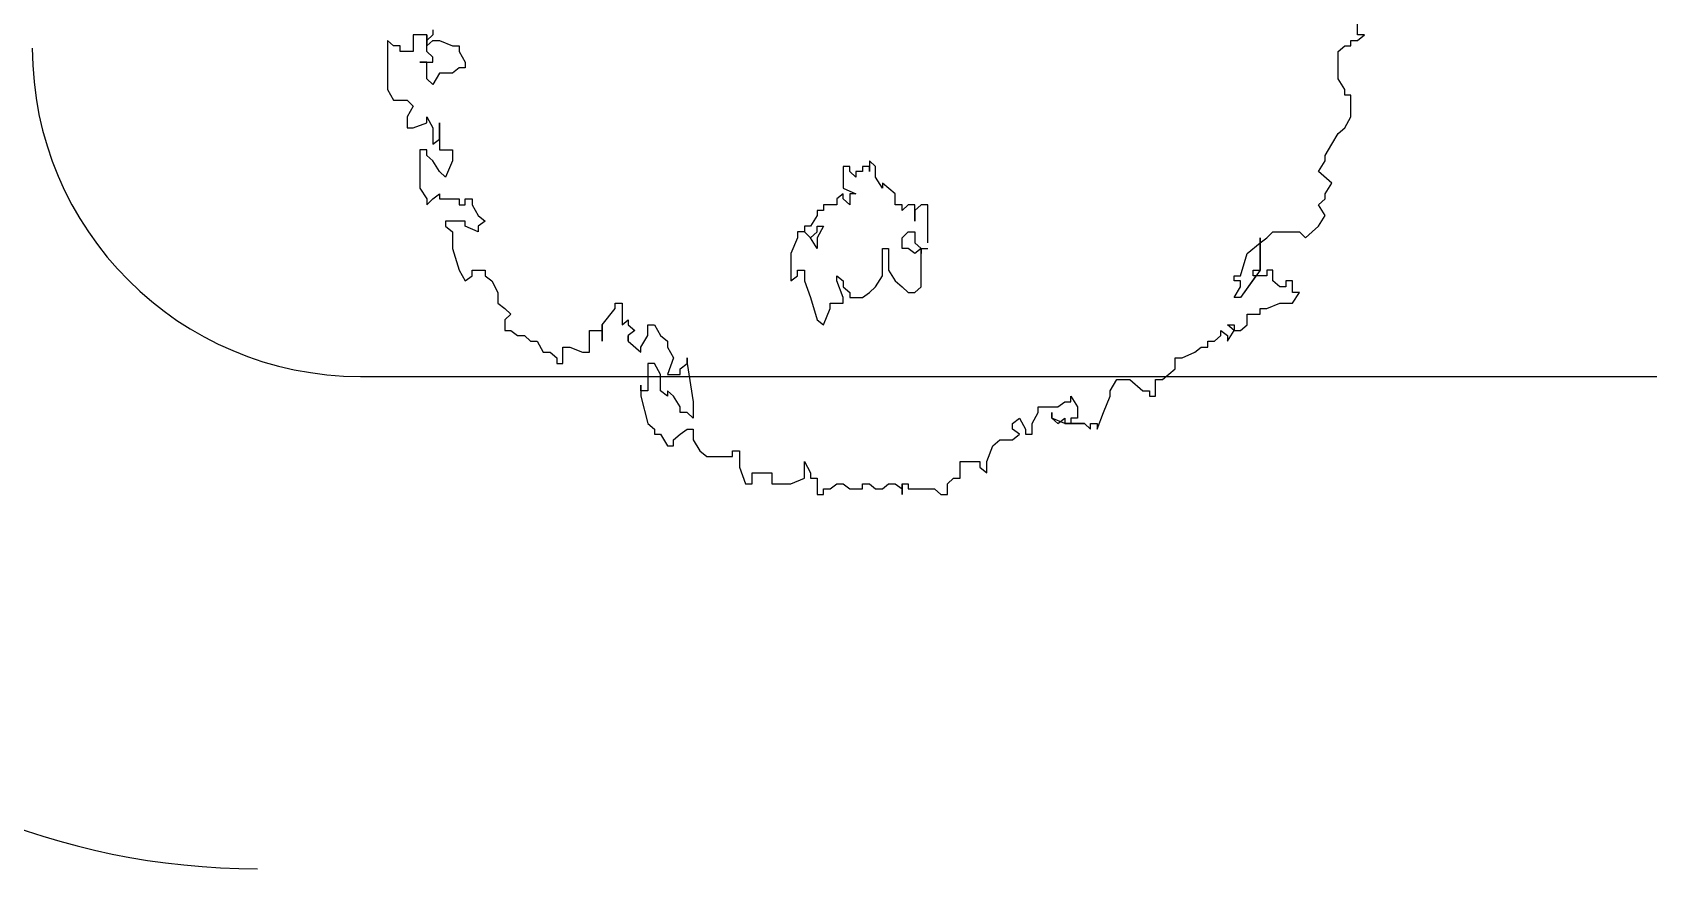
# Model space of a CAD drawing. Extents: x -30 to 1202, y 231 to 898.
# Drawn here: x 44.423 to 49.35, y 383.532 to 386.081 of the extents above; entities that cross this region are included whole.
import ezdxf

# ---------------------------------------------------------------- set-up
doc = ezdxf.new("R2010")
doc.units = 0
doc.header["$LTSCALE"] = 0.04
doc.layers.get('0').update_dxf_attribs({"linetype": 'CONTINUOUS'})
doc.layers.add('CONTORXXNP----00', color=255, linetype='CONTINUOUS')
doc.layers.add('PISO', color=1, linetype='CONTINUOUS')
doc.styles.get("Standard").update_dxf_attribs({"font": 'romans.shx'})

# ---------------------------------------------------------------- blocks, each defined once
blk = doc.blocks.new('ARB3')
at = {"color": 0}
for p, q in [((0.0523, 0.4782), (0.0355, 0.4782)), ((0.0581, 0.4782), (0.0523, 0.4852)), ((0.0523, 0.4852), (0.0523, 0.4782)), ((0.0581, 0.4713), (0.0581, 0.4782)), ((0.0633, 0.4713), (0.0581, 0.4713)), ((0.0633, 0.4652), (0.0633, 0.4713)), ((0.0691, 0.4583), (0.0633, 0.4652)), ((0.1079, 0.4652), (0.0969, 0.4583)), ((0.1137, 0.4652), (0.1079, 0.4652)), ((0.1356, 0.4713), (0.1137, 0.4713)), ((0.1137, 0.4713), (0.1137, 0.4652)), ((0.1466, 0.4652), (0.1356, 0.4713)), ((0.1524, 0.4583), (0.1466, 0.4652)), ((0.0969, 0.4583), (0.0691, 0.4583)), ((0.1634, 0.4521), (0.1524, 0.4583)), ((0.175, 0.4452), (0.1634, 0.4521)), ((0.1802, 0.4452), (0.175, 0.4452)), ((0.1912, 0.4383), (0.1802, 0.4452)), ((0.2028, 0.4521), (0.1912, 0.4383)), ((0.2138, 0.4452), (0.2028, 0.4521)), ((0.219, 0.4452), (0.2138, 0.4452)), ((0.2248, 0.4383), (0.219, 0.4452)), ((0.2358, 0.4452), (0.2248, 0.4383)), ((0.2467, 0.4383), (0.2358, 0.4452)), ((0.2525, 0.4321), (0.2467, 0.4383)), ((0.2584, 0.4252), (0.2525, 0.4321)), ((0.2525, 0.419), (0.2584, 0.4252)), ((0.2525, 0.3921), (0.2525, 0.419)), ((0.3139, 0.4121), (0.3023, 0.4121)), ((0.3023, 0.4121), (0.3023, 0.4052)), ((0.3249, 0.4121), (0.3139, 0.419)), ((0.3139, 0.419), (0.3139, 0.4121)), ((0.3249, 0.399), (0.3249, 0.4121)), ((0.3023, 0.4052), (0.3081, 0.4052)), ((0.3081, 0.399), (0.3023, 0.3921)), ((0.3081, 0.4052), (0.3081, 0.399)), ((0.3301, 0.386), (0.3249, 0.399)), ((0.2584, 0.386), (0.2525, 0.3921)), ((0.2635, 0.3791), (0.2584, 0.386)), ((0.2913, 0.3791), (0.2584, 0.3791)), ((0.2584, 0.3791), (0.2913, 0.3791)), ((0.2745, 0.366), (0.2635, 0.3791)), ((0.3023, 0.3921), (0.2913, 0.3921)), ((0.2913, 0.3921), (0.2913, 0.386)), ((0.2913, 0.386), (0.2971, 0.386)), ((0.2913, 0.3721), (0.2913, 0.3791)), ((0.2913, 0.3791), (0.3191, 0.3591)), ((0.2971, 0.386), (0.2971, 0.3721)), ((0.3301, 0.3791), (0.3301, 0.386)), ((0.3359, 0.3791), (0.3301, 0.3791)), ((0.3359, 0.366), (0.3359, 0.3791)), ((0.2971, 0.3591), (0.2745, 0.366)), ((0.2971, 0.3721), (0.2913, 0.3721)), ((0.3468, 0.366), (0.3359, 0.366)), ((0.3527, 0.3591), (0.3468, 0.366)), ((0.2971, 0.3529), (0.2971, 0.3591)), ((0.3023, 0.3529), (0.2971, 0.3529)), ((0.3081, 0.3591), (0.3023, 0.3591)), ((0.3023, 0.3591), (0.3023, 0.3529)), ((0.3191, 0.3529), (0.3081, 0.3591)), ((0.3191, 0.3591), (0.3191, 0.3529)), ((0.3527, 0.3529), (0.3468, 0.346)), ((0.3468, 0.346), (0.3468, 0.3529)), ((0.3468, 0.3529), (0.3527, 0.3529)), ((0.3527, 0.3529), (0.3527, 0.3591)), ((0.3636, 0.346), (0.3527, 0.3529)), ((0.3527, 0.3391), (0.3578, 0.346)), ((0.3578, 0.346), (0.3636, 0.346)), ((0.3578, 0.3391), (0.3527, 0.3391)), ((0.3636, 0.3329), (0.3578, 0.3391)), ((0.3636, 0.326), (0.3636, 0.3329)), ((0.3695, 0.326), (0.3636, 0.326)), ((0.3695, 0.3191), (0.3695, 0.326)), ((0.3746, 0.3129), (0.3695, 0.3191)), ((0.3804, 0.2998), (0.3746, 0.3129)), ((0.3804, 0.2929), (0.3804, 0.2998)), ((0.3914, 0.2929), (0.3804, 0.2929)), ((0.4024, 0.2799), (0.3914, 0.2929)), ((0.4024, 0.2729), (0.4024, 0.2799)), ((0.4192, 0.2729), (0.4024, 0.2729)), ((0.414, 0.2599), (0.414, 0.2668)), ((0.414, 0.2668), (0.4192, 0.2668)), ((0.4192, 0.2668), (0.4192, 0.2729)), ((0.4024, 0.2468), (0.414, 0.2599)), ((0.4024, 0.2337), (0.4024, 0.2468)), ((0.414, 0.2268), (0.4024, 0.2337)), ((0.4192, 0.2268), (0.414, 0.2268)), ((0.436, 0.2199), (0.4192, 0.2268)), ((0.4528, 0.2137), (0.436, 0.2199)), ((0.447, 0.2068), (0.447, 0.2137)), ((0.447, 0.2137), (0.4528, 0.2137)), ((0.447, 0.2007), (0.4528, 0.2068)), ((0.4528, 0.2068), (0.447, 0.2068)), ((0.447, 0.1807), (0.447, 0.2007)), ((0.4192, 0.1868), (0.4302, 0.1937)), ((0.425, 0.1868), (0.4192, 0.1868)), ((0.425, 0.1807), (0.425, 0.1868)), ((0.4302, 0.1737), (0.425, 0.1807)), ((0.4302, 0.1937), (0.4418, 0.1937)), ((0.4418, 0.1937), (0.4418, 0.1868)), ((0.4418, 0.1868), (0.447, 0.1868)), ((0.447, 0.1807), (0.4418, 0.1676)), ((0.447, 0.1737), (0.4418, 0.1807)), ((0.4418, 0.1807), (0.447, 0.1807)), ((0.447, 0.1868), (0.447, 0.1807)), ((0.4302, 0.1537), (0.4302, 0.1737)), ((0.4418, 0.1676), (0.436, 0.1676)), ((0.436, 0.1676), (0.4418, 0.1676)), ((0.4418, 0.1676), (0.447, 0.1737)), ((0.436, 0.1537), (0.4302, 0.1537)), ((0.447, 0.1476), (0.436, 0.1537)), ((0.4418, 0.1345), (0.4528, 0.1407)), ((0.447, 0.1276), (0.4418, 0.1345)), ((0.4579, 0.1476), (0.447, 0.1476)), ((0.4528, 0.1407), (0.4579, 0.1407)), ((0.4579, 0.1345), (0.4528, 0.1276)), ((0.4579, 0.1407), (0.4579, 0.1476)), ((0.4638, 0.1276), (0.4579, 0.1345)), ((0.4528, 0.1276), (0.447, 0.1276)), ((0.4638, 0.1145), (0.4638, 0.1276)), ((0.4696, 0.1076), (0.4638, 0.1145)), ((0.4857, 0.1015), (0.4696, 0.1076)), ((0.4973, 0.1015), (0.4857, 0.1015)), ((0.4915, 0.0945), (0.4973, 0.1015)), ((0.4857, 0.0745), (0.4857, 0.0945)), ((0.4857, 0.0945), (0.4915, 0.0945)), ((0.5025, 0.0745), (0.4857, 0.0745)), ((0.5025, 0.0676), (0.5025, 0.0745)), ((0.5083, 0.0615), (0.5025, 0.0676)), ((0.5193, 0.0615), (0.5083, 0.0615)), ((0.5135, 0.0484), (0.5193, 0.0546)), ((0.5193, 0.0546), (0.5193, 0.0615)), ((0.2635, 0.0415), (0.2248, 0.0415)), ((0.2248, 0.0415), (0.2248, 0.0346)), ((0.2248, 0.0346), (0.2306, 0.0284)), ((0.2635, 0.0284), (0.2693, 0.0346)), ((0.2693, 0.0346), (0.2693, 0.0415)), ((0.3081, 0.0346), (0.2693, 0.0346)), ((0.2693, 0.0346), (0.2745, 0.0284)), ((0.2693, 0.0346), (0.2745, 0.0346)), ((0.2745, 0.0346), (0.2693, 0.0346)), ((0.3139, 0.0284), (0.3081, 0.0346)), ((0.5135, 0.0215), (0.5135, 0.0484)), ((0.2416, 0.0284), (0.2248, 0.0284)), ((0.2248, 0.0284), (0.2248, 0.0215)), ((0.2248, 0.0215), (0.2306, 0.0153)), ((0.2306, 0.0284), (0.2416, 0.0284)), ((0.2525, 0.0215), (0.2525, 0.0284)), ((0.2525, 0.0284), (0.2635, 0.0284)), ((0.2584, 0.0153), (0.2525, 0.0215)), ((0.2745, 0.0284), (0.2693, 0.0215)), ((0.2693, 0.0215), (0.2693, 0.0153)), ((0.3081, 0.0153), (0.3139, 0.0215)), ((0.3139, 0.0215), (0.3139, 0.0284)), ((0.5083, 0.0153), (0.5083, 0.0215)), ((0.5083, 0.0215), (0.5135, 0.0215)), ((0.2138, 0.0084), (0.2028, -0.0047)), ((0.2248, 0.0084), (0.2138, 0.0084)), ((0.2306, 0.0153), (0.2248, 0.0153)), ((0.2248, 0.0153), (0.2248, 0.0084)), ((0.2693, 0.0153), (0.2584, 0.0153)), ((0.2693, -0.0047), (0.2693, 0.0015)), ((0.2693, 0.0015), (0.2913, 0.0015)), ((0.2913, 0.0015), (0.3023, 0.0084)), ((0.3023, 0.0084), (0.3081, 0.0153)), ((0.5083, 0.0084), (0.5135, 0.0153)), ((0.5193, 0.0153), (0.5083, 0.0153)), ((0.5083, 0.0015), (0.5083, 0.0084)), ((0.5135, -0.0047), (0.5083, 0.0015)), ((0.5135, 0.0153), (0.5193, 0.0153)), ((0.186, -0.0116), (0.1802, -0.0177)), ((0.197, -0.0116), (0.186, -0.0116)), ((0.208, -0.0047), (0.197, -0.0116)), ((0.2028, -0.0047), (0.208, -0.0047)), ((0.2971, -0.0047), (0.2693, -0.0047)), ((0.3081, -0.0116), (0.2971, -0.0047)), ((0.3139, -0.0177), (0.3081, -0.0116)), ((0.5083, -0.0177), (0.5135, -0.0116)), ((0.5135, -0.0116), (0.5135, -0.0047)), ((0.1802, -0.0177), (0.1912, -0.0177)), ((0.1912, -0.0177), (0.186, -0.0177)), ((0.186, -0.0177), (0.186, -0.0247)), ((0.186, -0.0247), (0.1912, -0.0247)), ((0.1912, -0.0247), (0.1912, -0.0316)), ((0.1912, -0.0316), (0.197, -0.0316)), ((0.197, -0.0316), (0.1912, -0.0377)), ((0.208, -0.0446), (0.2138, -0.0316)), ((0.2138, -0.0316), (0.2138, -0.0377)), ((0.3191, -0.0247), (0.3139, -0.0177)), ((0.3191, -0.0377), (0.3191, -0.0247)), ((0.5083, -0.0247), (0.5083, -0.0177)), ((0.5135, -0.0247), (0.5083, -0.0247)), ((0.5135, -0.0377), (0.5135, -0.0247)), ((0.1912, -0.0377), (0.186, -0.0377)), ((0.186, -0.0377), (0.186, -0.0446)), ((0.186, -0.0446), (0.208, -0.0446)), ((0.2138, -0.0377), (0.2248, -0.0377)), ((0.219, -0.0446), (0.2138, -0.0446)), ((0.2138, -0.0446), (0.219, -0.0508)), ((0.2248, -0.0377), (0.219, -0.0446)), ((0.2971, -0.0508), (0.3023, -0.0446)), ((0.3191, -0.0446), (0.3023, -0.0508)), ((0.3023, -0.0446), (0.3081, -0.0446)), ((0.3081, -0.0446), (0.3139, -0.0377)), ((0.3139, -0.0377), (0.3191, -0.0377)), ((0.3249, -0.0446), (0.3191, -0.0446)), ((0.3249, -0.0577), (0.3249, -0.0446)), ((0.5083, -0.0446), (0.5135, -0.0377)), ((0.5083, -0.0508), (0.5083, -0.0446)), ((0.219, -0.0508), (0.2248, -0.0508)), ((0.2248, -0.0508), (0.2248, -0.0646)), ((0.2248, -0.0646), (0.2306, -0.0646)), ((0.2306, -0.0646), (0.2306, -0.0708)), ((0.2467, -0.0708), (0.2467, -0.0646)), ((0.2467, -0.0646), (0.2584, -0.0708)), ((0.3023, -0.0508), (0.2971, -0.0508)), ((0.3301, -0.0577), (0.3249, -0.0577)), ((0.3468, -0.0646), (0.3301, -0.0577)), ((0.3417, -0.0708), (0.3468, -0.0646)), ((0.5135, -0.0577), (0.5083, -0.0508)), ((0.5135, -0.0646), (0.5135, -0.0577)), ((0.5193, -0.0646), (0.5135, -0.0646)), ((0.5193, -0.0708), (0.5193, -0.0646)), ((0.2306, -0.0708), (0.2358, -0.0708)), ((0.2358, -0.0708), (0.2467, -0.0777)), ((0.2525, -0.0708), (0.2467, -0.0708)), ((0.2467, -0.0777), (0.2467, -0.0839)), ((0.2584, -0.0777), (0.2525, -0.0708)), ((0.2525, -0.0839), (0.2584, -0.0777)), ((0.2584, -0.0777), (0.2525, -0.0839)), ((0.2584, -0.0708), (0.2693, -0.0708)), ((0.2693, -0.0708), (0.2584, -0.0777)), ((0.3023, -0.0839), (0.3191, -0.0777)), ((0.3191, -0.0777), (0.3417, -0.0708)), ((0.4857, -0.0839), (0.4973, -0.0777)), ((0.4973, -0.0777), (0.5025, -0.0777)), ((0.5025, -0.0777), (0.5025, -0.0708)), ((0.5025, -0.0708), (0.5193, -0.0708)), ((0.2467, -0.0839), (0.2525, -0.0839)), ((0.2525, -0.0839), (0.2525, -0.0908)), ((0.2525, -0.0908), (0.2584, -0.0908)), ((0.2584, -0.0908), (0.2745, -0.0977)), ((0.2745, -0.0977), (0.3023, -0.0977)), ((0.2913, -0.0908), (0.2913, -0.0839)), ((0.2913, -0.0839), (0.3023, -0.0839)), ((0.2971, -0.0908), (0.2913, -0.0908)), ((0.3023, -0.0977), (0.2971, -0.0908)), ((0.5025, -0.0839), (0.4857, -0.0839)), ((0.5083, -0.0977), (0.5025, -0.0839)), ((0.5083, -0.1169), (0.5083, -0.0977)), ((0.4973, -0.1369), (0.4973, -0.1169)), ((0.4973, -0.1169), (0.5083, -0.1169)), ((0.4915, -0.15), (0.5083, -0.1438)), ((0.5083, -0.1369), (0.4973, -0.1369)), ((0.5083, -0.1438), (0.5083, -0.1369)), ((0.4747, -0.1569), (0.4747, -0.15)), ((0.4747, -0.15), (0.4915, -0.15)), ((0.4805, -0.1569), (0.4747, -0.1569)), ((0.4805, -0.1831), (0.4805, -0.1569)), ((0.3862, -0.2031), (0.425, -0.1969)), ((0.425, -0.1969), (0.4418, -0.1969)), ((0.4418, -0.1969), (0.436, -0.2031)), ((0.4528, -0.2031), (0.4528, -0.1969)), ((0.4528, -0.1969), (0.4638, -0.1969)), ((0.4638, -0.1969), (0.4747, -0.19)), ((0.4747, -0.19), (0.4805, -0.1831)), ((0.3862, -0.2031), (0.3804, -0.2031)), ((0.3804, -0.2031), (0.3862, -0.2031)), ((0.3914, -0.21), (0.3862, -0.2031)), ((0.3972, -0.21), (0.3914, -0.21)), ((0.3972, -0.223), (0.3972, -0.21)), ((0.4302, -0.21), (0.4192, -0.2169)), ((0.436, -0.21), (0.4302, -0.21)), ((0.436, -0.2031), (0.436, -0.21)), ((0.4579, -0.21), (0.4528, -0.2031)), ((0.4638, -0.2169), (0.4579, -0.21)), ((0.3578, -0.23), (0.3636, -0.223)), ((0.3636, -0.223), (0.3695, -0.223)), ((0.3695, -0.223), (0.3804, -0.2169)), ((0.3804, -0.2169), (0.3972, -0.223)), ((0.4192, -0.2169), (0.414, -0.223)), ((0.414, -0.223), (0.4192, -0.223)), ((0.4192, -0.223), (0.414, -0.23)), ((0.4579, -0.23), (0.4696, -0.223)), ((0.4696, -0.2169), (0.4638, -0.2169)), ((0.4696, -0.223), (0.4696, -0.2169)), ((0.3468, -0.2361), (0.3578, -0.23)), ((0.3468, -0.243), (0.3468, -0.2361)), ((0.3578, -0.243), (0.3468, -0.243)), ((0.3695, -0.25), (0.3578, -0.243)), ((0.3972, -0.23), (0.3862, -0.2361)), ((0.3862, -0.2361), (0.3862, -0.243)), ((0.3862, -0.243), (0.414, -0.243)), ((0.414, -0.23), (0.3972, -0.23)), ((0.414, -0.243), (0.414, -0.25)), ((0.4192, -0.25), (0.447, -0.243)), ((0.447, -0.243), (0.4528, -0.2361)), ((0.4528, -0.2361), (0.4579, -0.2361)), ((0.4579, -0.2361), (0.4579, -0.23)), ((0.3468, -0.263), (0.3527, -0.2561)), ((0.3527, -0.2561), (0.3578, -0.263)), ((0.3636, -0.263), (0.3746, -0.25)), ((0.3746, -0.25), (0.3695, -0.25)), ((0.414, -0.25), (0.4082, -0.25)), ((0.4082, -0.25), (0.4192, -0.25)), ((0.3249, -0.2761), (0.3249, -0.2692)), ((0.3249, -0.2692), (0.3468, -0.2692)), ((0.3301, -0.2761), (0.3249, -0.2761)), ((0.3468, -0.2892), (0.3301, -0.2761)), ((0.3468, -0.2692), (0.3417, -0.263)), ((0.3417, -0.263), (0.3468, -0.263)), ((0.3578, -0.263), (0.3636, -0.263)), ((0.3636, -0.263), (0.3578, -0.263)), ((0.3578, -0.263), (0.3636, -0.263)), ((0.3636, -0.2892), (0.3468, -0.2892)), ((0.3527, -0.3022), (0.3527, -0.2892)), ((0.3527, -0.2892), (0.3636, -0.2892)), ((0.3746, -0.3022), (0.3527, -0.3022)), ((0.3695, -0.3222), (0.3746, -0.3092)), ((0.3746, -0.3092), (0.3746, -0.3022)), ((0.3695, -0.3292), (0.3695, -0.3222)), ((0.3862, -0.3292), (0.3695, -0.3292)), ((0.3746, -0.3422), (0.3804, -0.3353)), ((0.3746, -0.3492), (0.3746, -0.3422)), ((0.3804, -0.3353), (0.3862, -0.3353)), ((0.3862, -0.3353), (0.3862, -0.3292)), ((0.3636, -0.3553), (0.3746, -0.3492)), ((0.3636, -0.3622), (0.3636, -0.3553)), ((0.3527, -0.3822), (0.3578, -0.3753)), ((0.3578, -0.3684), (0.3636, -0.3622)), ((0.3578, -0.3753), (0.3578, -0.3684)), ((0.3249, -0.3953), (0.3301, -0.3884)), ((0.3301, -0.3884), (0.3359, -0.3822)), ((0.3359, -0.3822), (0.3417, -0.3884)), ((0.3417, -0.3884), (0.3527, -0.3884)), ((0.3527, -0.3884), (0.3527, -0.3822)), ((0.2358, -0.4153), (0.2416, -0.4084)), ((0.2416, -0.4084), (0.2467, -0.4153)), ((0.2913, -0.4214), (0.2913, -0.4084)), ((0.2913, -0.4084), (0.2971, -0.4084)), ((0.2971, -0.4084), (0.3023, -0.4014)), ((0.3023, -0.4014), (0.3139, -0.3953)), ((0.3139, -0.3953), (0.3249, -0.3953)), ((0.219, -0.4284), (0.219, -0.4214)), ((0.219, -0.4214), (0.2248, -0.4214)), ((0.2248, -0.4214), (0.2358, -0.4153)), ((0.2467, -0.4153), (0.2525, -0.4153)), ((0.2525, -0.4153), (0.2467, -0.4284)), ((0.2971, -0.4214), (0.2913, -0.4214)), ((0.3023, -0.4284), (0.2971, -0.4214)), ((0.0581, -0.4545), (0.0633, -0.4414)), ((0.0633, -0.4414), (0.0633, -0.4345)), ((0.0633, -0.4345), (0.0691, -0.4345)), ((0.0691, -0.4345), (0.0801, -0.4284)), ((0.0801, -0.4284), (0.0859, -0.4284)), ((0.0859, -0.4284), (0.0859, -0.4345)), ((0.0859, -0.4345), (0.0911, -0.4414)), ((0.0911, -0.4414), (0.0911, -0.4545)), ((0.1692, -0.4545), (0.1692, -0.4414)), ((0.1692, -0.4414), (0.1802, -0.4414)), ((0.1802, -0.4414), (0.197, -0.4484)), ((0.2248, -0.4284), (0.219, -0.4284)), ((0.219, -0.4545), (0.219, -0.4345)), ((0.219, -0.4345), (0.2248, -0.4345)), ((0.2248, -0.4345), (0.2248, -0.4284)), ((0.2467, -0.4284), (0.2416, -0.4284)), ((0.2416, -0.4284), (0.2416, -0.4484)), ((0.2467, -0.4484), (0.2525, -0.4414)), ((0.2525, -0.4414), (0.2693, -0.4414)), ((0.2693, -0.4414), (0.2913, -0.4345)), ((0.2913, -0.4345), (0.3023, -0.4284)), ((0.0581, -0.4614), (0.0581, -0.4545)), ((0.0911, -0.4545), (0.1027, -0.4614)), ((0.1582, -0.4545), (0.1415, -0.4545)), ((0.1415, -0.4545), (0.1692, -0.4545)), ((0.1634, -0.4614), (0.1582, -0.4545)), ((0.1912, -0.4545), (0.1802, -0.4614)), ((0.197, -0.4484), (0.1912, -0.4545)), ((0.219, -0.4614), (0.2138, -0.4545)), ((0.2138, -0.4545), (0.219, -0.4545)), ((0.2416, -0.4484), (0.2467, -0.4484)), ((0.0472, -0.4614), (0.0523, -0.4614)), ((0.0523, -0.4614), (0.0581, -0.4676)), ((0.0691, -0.4676), (0.0523, -0.4676)), ((0.0523, -0.4676), (0.0523, -0.4814)), ((0.0633, -0.4676), (0.0581, -0.4614)), ((0.0581, -0.4676), (0.0633, -0.4676)), ((0.0749, -0.4614), (0.0691, -0.4676)), ((0.0801, -0.4614), (0.0749, -0.4614)), ((0.0801, -0.4745), (0.0801, -0.4614)), ((0.0969, -0.4676), (0.0801, -0.4676)), ((0.0801, -0.4676), (0.0801, -0.4745)), ((0.1027, -0.4614), (0.0969, -0.4676)), ((0.1356, -0.4676), (0.1466, -0.4614)), ((0.1415, -0.4676), (0.1356, -0.4676)), ((0.1466, -0.4814), (0.1415, -0.4676)), ((0.1466, -0.4614), (0.1634, -0.4614)), ((0.175, -0.4676), (0.1692, -0.4676)), ((0.1692, -0.4676), (0.1692, -0.4745)), ((0.1692, -0.4745), (0.208, -0.4745)), ((0.1802, -0.4614), (0.175, -0.4676)), ((0.208, -0.4745), (0.219, -0.4676)), ((0.2248, -0.4676), (0.219, -0.4614)), ((0.219, -0.4676), (0.2248, -0.4676)), ((0.0523, -0.4814), (0.0691, -0.4814)), ((0.0691, -0.4814), (0.0691, -0.4945)), ((0.1188, -0.4876), (0.1247, -0.4814)), ((0.1188, -0.5014), (0.1188, -0.4876)), ((0.1247, -0.4814), (0.1356, -0.4876)), ((0.1356, -0.4876), (0.1466, -0.4876)), ((0.1466, -0.4876), (0.1466, -0.4814)), ((0.0633, -0.5014), (0.0581, -0.5076)), ((0.0581, -0.5076), (0.1079, -0.5076)), ((0.0691, -0.4945), (0.0633, -0.4945)), ((0.0633, -0.4945), (0.0633, -0.5014)), ((0.1079, -0.5076), (0.1188, -0.5014))]:
    blk.add_line(p, q, dxfattribs=at)
at = {"layer": 'CONTORXXNP----00'}
for p, q in [((0.0523, 0.4782), (0.0355, 0.4782)), ((0.0523, 0.4852), (0.0523, 0.4782)), ((0.0581, 0.4782), (0.0523, 0.4852)), ((0.0581, 0.4713), (0.0581, 0.4782)), ((0.0633, 0.4713), (0.0581, 0.4713)), ((0.0633, 0.4652), (0.0633, 0.4713)), ((0.0691, 0.4583), (0.0633, 0.4652)), ((0.1079, 0.4652), (0.0969, 0.4583)), ((0.1137, 0.4652), (0.1079, 0.4652)), ((0.1137, 0.4713), (0.1137, 0.4652)), ((0.1356, 0.4713), (0.1137, 0.4713)), ((0.1466, 0.4652), (0.1356, 0.4713)), ((0.1524, 0.4583), (0.1466, 0.4652)), ((0.0969, 0.4583), (0.0691, 0.4583)), ((0.1634, 0.4521), (0.1524, 0.4583)), ((0.175, 0.4452), (0.1634, 0.4521)), ((0.1802, 0.4452), (0.175, 0.4452)), ((0.1912, 0.4383), (0.1802, 0.4452)), ((0.2028, 0.4521), (0.1912, 0.4383)), ((0.2138, 0.4452), (0.2028, 0.4521)), ((0.219, 0.4452), (0.2138, 0.4452)), ((0.2248, 0.4383), (0.219, 0.4452)), ((0.2358, 0.4452), (0.2248, 0.4383)), ((0.2467, 0.4383), (0.2358, 0.4452)), ((0.2525, 0.4321), (0.2467, 0.4383)), ((0.2584, 0.4252), (0.2525, 0.4321)), ((0.2525, 0.419), (0.2584, 0.4252)), ((0.2525, 0.3921), (0.2525, 0.419)), ((0.3023, 0.4121), (0.3023, 0.4052)), ((0.3139, 0.4121), (0.3023, 0.4121)), ((0.3139, 0.419), (0.3139, 0.4121)), ((0.3249, 0.4121), (0.3139, 0.419)), ((0.3249, 0.399), (0.3249, 0.4121)), ((0.3023, 0.4052), (0.3081, 0.4052)), ((0.3081, 0.399), (0.3023, 0.3921)), ((0.3081, 0.4052), (0.3081, 0.399)), ((0.3301, 0.386), (0.3249, 0.399)), ((0.2584, 0.386), (0.2525, 0.3921)), ((0.2635, 0.3791), (0.2584, 0.386)), ((0.2745, 0.366), (0.2635, 0.3791)), ((0.2913, 0.3921), (0.2913, 0.386)), ((0.3023, 0.3921), (0.2913, 0.3921)), ((0.2913, 0.386), (0.2971, 0.386)), ((0.2971, 0.386), (0.2971, 0.3749)), ((0.3301, 0.3791), (0.3301, 0.386)), ((0.3359, 0.3791), (0.3301, 0.3791)), ((0.3359, 0.366), (0.3359, 0.3791)), ((0.2971, 0.3591), (0.2745, 0.366)), ((0.2971, 0.3749), (0.3191, 0.3591)), ((0.3468, 0.366), (0.3359, 0.366)), ((0.3527, 0.3591), (0.3468, 0.366)), ((0.2971, 0.3529), (0.2971, 0.3591)), ((0.3023, 0.3529), (0.2971, 0.3529)), ((0.3023, 0.3591), (0.3023, 0.3529)), ((0.3081, 0.3591), (0.3023, 0.3591)), ((0.3191, 0.3529), (0.3081, 0.3591)), ((0.3191, 0.3591), (0.3191, 0.3529)), ((0.3527, 0.3529), (0.3527, 0.3591)), ((0.3636, 0.346), (0.3527, 0.3529)), ((0.3527, 0.3391), (0.3578, 0.346)), ((0.3578, 0.346), (0.3636, 0.346)), ((0.3578, 0.3391), (0.3527, 0.3391)), ((0.3636, 0.3329), (0.3578, 0.3391)), ((0.3636, 0.326), (0.3636, 0.3329)), ((0.3695, 0.326), (0.3636, 0.326)), ((0.3695, 0.3191), (0.3695, 0.326)), ((0.3746, 0.3129), (0.3695, 0.3191)), ((0.3804, 0.2998), (0.3746, 0.3129)), ((0.3804, 0.2929), (0.3804, 0.2998)), ((0.3914, 0.2929), (0.3804, 0.2929)), ((0.4024, 0.2799), (0.3914, 0.2929)), ((0.4024, 0.2729), (0.4024, 0.2799)), ((0.4192, 0.2729), (0.4024, 0.2729)), ((0.414, 0.2668), (0.4192, 0.2668)), ((0.414, 0.2599), (0.414, 0.2668)), ((0.4192, 0.2668), (0.4192, 0.2729)), ((0.4024, 0.2468), (0.414, 0.2599)), ((0.4024, 0.2337), (0.4024, 0.2468)), ((0.414, 0.2268), (0.4024, 0.2337)), ((0.4192, 0.2268), (0.414, 0.2268)), ((0.436, 0.2199), (0.4192, 0.2268)), ((0.4528, 0.2137), (0.436, 0.2199)), ((0.447, 0.2137), (0.4528, 0.2137)), ((0.447, 0.2068), (0.447, 0.2137)), ((0.4528, 0.2068), (0.447, 0.2068)), ((0.447, 0.2007), (0.4528, 0.2068)), ((0.447, 0.2007), (0.447, 0.1868)), ((0.4192, 0.1868), (0.4302, 0.1937)), ((0.425, 0.1868), (0.4192, 0.1868)), ((0.425, 0.1807), (0.425, 0.1868)), ((0.4302, 0.1737), (0.425, 0.1807)), ((0.4302, 0.1937), (0.4418, 0.1937)), ((0.4418, 0.1937), (0.4418, 0.1868)), ((0.4418, 0.1868), (0.447, 0.1868)), ((0.4302, 0.1537), (0.4302, 0.1737)), ((0.436, 0.1537), (0.4302, 0.1537)), ((0.447, 0.1476), (0.436, 0.1537)), ((0.4418, 0.1345), (0.4528, 0.1407)), ((0.447, 0.1276), (0.4418, 0.1345)), ((0.4579, 0.1476), (0.447, 0.1476)), ((0.4528, 0.1407), (0.4579, 0.1407)), ((0.4579, 0.1345), (0.4528, 0.1276)), ((0.4579, 0.1407), (0.4579, 0.1476)), ((0.4638, 0.1276), (0.4579, 0.1345)), ((0.4528, 0.1276), (0.447, 0.1276)), ((0.4638, 0.1145), (0.4638, 0.1276)), ((0.4696, 0.1076), (0.4638, 0.1145)), ((0.4857, 0.1015), (0.4696, 0.1076)), ((0.4973, 0.1015), (0.4857, 0.1015)), ((0.4915, 0.0945), (0.4973, 0.1015)), ((0.4857, 0.0945), (0.4915, 0.0945)), ((0.4857, 0.0745), (0.4857, 0.0945)), ((0.5025, 0.0745), (0.4857, 0.0745)), ((0.5025, 0.0676), (0.5025, 0.0745)), ((0.5083, 0.0615), (0.5025, 0.0676)), ((0.5193, 0.0615), (0.5083, 0.0615)), ((0.5135, 0.0484), (0.5193, 0.0546)), ((0.5193, 0.0546), (0.5193, 0.0615)), ((0.5135, 0.0215), (0.5135, 0.0484)), ((0.5083, 0.0215), (0.5135, 0.0215)), ((0.5083, 0.0153), (0.5083, 0.0215)), ((0.5083, 0.0153), (0.5135, 0.0153)), ((0.5083, 0.0084), (0.5135, 0.0153)), ((0.5083, 0.0015), (0.5083, 0.0084)), ((0.5135, -0.0047), (0.5083, 0.0015)), ((0.5083, -0.0177), (0.5135, -0.0116)), ((0.5135, -0.0116), (0.5135, -0.0047)), ((0.5083, -0.0247), (0.5083, -0.0177)), ((0.5135, -0.0247), (0.5083, -0.0247)), ((0.5135, -0.0377), (0.5135, -0.0247)), ((0.5083, -0.0446), (0.5135, -0.0377)), ((0.5083, -0.0508), (0.5083, -0.0446)), ((0.5135, -0.0577), (0.5083, -0.0508)), ((0.5135, -0.0646), (0.5135, -0.0577)), ((0.5193, -0.0646), (0.5135, -0.0646)), ((0.5193, -0.0708), (0.5193, -0.0646)), ((0.4857, -0.0839), (0.4973, -0.0777)), ((0.4973, -0.0777), (0.5025, -0.0777)), ((0.5025, -0.0708), (0.5193, -0.0708)), ((0.5025, -0.0777), (0.5025, -0.0708)), ((0.5025, -0.0839), (0.4857, -0.0839)), ((0.5083, -0.0977), (0.5025, -0.0839)), ((0.5083, -0.1169), (0.5083, -0.0977)), ((0.4973, -0.1169), (0.5083, -0.1169)), ((0.4973, -0.1369), (0.4973, -0.1169)), ((0.4915, -0.15), (0.5083, -0.1438)), ((0.5083, -0.1369), (0.4973, -0.1369)), ((0.5083, -0.1438), (0.5083, -0.1369)), ((0.4747, -0.15), (0.4915, -0.15)), ((0.4747, -0.1569), (0.4747, -0.15)), ((0.4805, -0.1569), (0.4747, -0.1569)), ((0.4805, -0.1831), (0.4805, -0.1569)), ((0.3862, -0.2031), (0.425, -0.1969)), ((0.425, -0.1969), (0.4418, -0.1969)), ((0.4418, -0.1969), (0.436, -0.2031)), ((0.4528, -0.1969), (0.4638, -0.1969)), ((0.4528, -0.2031), (0.4528, -0.1969)), ((0.4638, -0.1969), (0.4747, -0.19)), ((0.4747, -0.19), (0.4805, -0.1831)), ((0.3914, -0.21), (0.3862, -0.2031)), ((0.3972, -0.21), (0.3914, -0.21)), ((0.3972, -0.223), (0.3972, -0.21)), ((0.4302, -0.21), (0.4192, -0.2169)), ((0.436, -0.21), (0.4302, -0.21)), ((0.436, -0.2031), (0.436, -0.21)), ((0.4579, -0.21), (0.4528, -0.2031)), ((0.4638, -0.2169), (0.4579, -0.21)), ((0.3578, -0.23), (0.3636, -0.223)), ((0.3636, -0.223), (0.3695, -0.223)), ((0.3695, -0.223), (0.3804, -0.2169)), ((0.3804, -0.2169), (0.3972, -0.223)), ((0.4192, -0.2169), (0.414, -0.223)), ((0.4192, -0.223), (0.414, -0.23)), ((0.414, -0.223), (0.4192, -0.223)), ((0.4579, -0.23), (0.4696, -0.223)), ((0.4696, -0.2169), (0.4638, -0.2169)), ((0.4696, -0.223), (0.4696, -0.2169)), ((0.3468, -0.2361), (0.3578, -0.23)), ((0.3468, -0.243), (0.3468, -0.2361)), ((0.3578, -0.243), (0.3468, -0.243)), ((0.3695, -0.25), (0.3578, -0.243)), ((0.3972, -0.23), (0.3862, -0.2361)), ((0.3862, -0.2361), (0.3862, -0.243)), ((0.3862, -0.243), (0.414, -0.243)), ((0.414, -0.23), (0.3972, -0.23)), ((0.414, -0.243), (0.414, -0.25)), ((0.4192, -0.25), (0.447, -0.243)), ((0.447, -0.243), (0.4528, -0.2361)), ((0.4528, -0.2361), (0.4579, -0.2361)), ((0.4579, -0.2361), (0.4579, -0.23)), ((0.3468, -0.263), (0.3527, -0.2561)), ((0.3527, -0.2561), (0.3578, -0.263)), ((0.3636, -0.263), (0.3746, -0.25)), ((0.3746, -0.25), (0.3695, -0.25)), ((0.414, -0.25), (0.4192, -0.25)), ((0.3249, -0.2692), (0.3468, -0.2692)), ((0.3249, -0.2761), (0.3249, -0.2692)), ((0.3301, -0.2761), (0.3249, -0.2761)), ((0.3468, -0.2892), (0.3301, -0.2761)), ((0.3417, -0.263), (0.3468, -0.263)), ((0.3468, -0.2692), (0.3417, -0.263)), ((0.3578, -0.263), (0.3636, -0.263)), ((0.3636, -0.263), (0.3578, -0.263)), ((0.3578, -0.263), (0.3636, -0.263)), ((0.3468, -0.2892), (0.3527, -0.2892)), ((0.3527, -0.3022), (0.3527, -0.2892)), ((0.3746, -0.3022), (0.3527, -0.3022)), ((0.3695, -0.3222), (0.3746, -0.3092)), ((0.3746, -0.3092), (0.3746, -0.3022)), ((0.3695, -0.3292), (0.3695, -0.3222)), ((0.3862, -0.3292), (0.3695, -0.3292)), ((0.3746, -0.3422), (0.3804, -0.3353)), ((0.3746, -0.3492), (0.3746, -0.3422)), ((0.3804, -0.3353), (0.3862, -0.3353)), ((0.3862, -0.3353), (0.3862, -0.3292)), ((0.3636, -0.3553), (0.3746, -0.3492)), ((0.3636, -0.3622), (0.3636, -0.3553)), ((0.3527, -0.3822), (0.3578, -0.3753)), ((0.3578, -0.3684), (0.3636, -0.3622)), ((0.3578, -0.3753), (0.3578, -0.3684)), ((0.3249, -0.3953), (0.3301, -0.3884)), ((0.3301, -0.3884), (0.3359, -0.3822)), ((0.3359, -0.3822), (0.3417, -0.3884)), ((0.3417, -0.3884), (0.3527, -0.3884)), ((0.3527, -0.3884), (0.3527, -0.3822)), ((0.2358, -0.4153), (0.2416, -0.4084)), ((0.2416, -0.4084), (0.2467, -0.4153)), ((0.2913, -0.4084), (0.2971, -0.4084)), ((0.2913, -0.4214), (0.2913, -0.4084)), ((0.2971, -0.4084), (0.3023, -0.4014)), ((0.3023, -0.4014), (0.3139, -0.3953)), ((0.3139, -0.3953), (0.3249, -0.3953)), ((0.219, -0.4214), (0.2248, -0.4214)), ((0.219, -0.4284), (0.219, -0.4214)), ((0.2248, -0.4214), (0.2358, -0.4153)), ((0.2525, -0.4153), (0.2467, -0.4284)), ((0.2467, -0.4153), (0.2525, -0.4153)), ((0.2971, -0.4214), (0.2913, -0.4214)), ((0.3023, -0.4284), (0.2971, -0.4214)), ((0.1692, -0.4414), (0.1802, -0.4414)), ((0.1692, -0.4545), (0.1692, -0.4414)), ((0.1802, -0.4414), (0.197, -0.4484)), ((0.2248, -0.4284), (0.219, -0.4284)), ((0.219, -0.4345), (0.2248, -0.4345)), ((0.219, -0.4545), (0.219, -0.4345)), ((0.2248, -0.4345), (0.2248, -0.4284)), ((0.2416, -0.4284), (0.2416, -0.4484)), ((0.2467, -0.4284), (0.2416, -0.4284)), ((0.2467, -0.4484), (0.2525, -0.4414)), ((0.2525, -0.4414), (0.2693, -0.4414)), ((0.2693, -0.4414), (0.2913, -0.4345)), ((0.2913, -0.4345), (0.3023, -0.4284)), ((0.1582, -0.4545), (0.1692, -0.4545)), ((0.1634, -0.4614), (0.1582, -0.4545)), ((0.1912, -0.4545), (0.1802, -0.4614)), ((0.197, -0.4484), (0.1912, -0.4545)), ((0.2138, -0.4545), (0.219, -0.4545)), ((0.219, -0.4614), (0.2138, -0.4545)), ((0.2416, -0.4484), (0.2467, -0.4484)), ((0.0472, -0.4614), (0.0523, -0.4614)), ((0.0523, -0.4614), (0.0581, -0.4676)), ((0.0523, -0.4676), (0.0581, -0.4676)), ((0.0523, -0.4676), (0.0523, -0.4814)), ((0.1356, -0.4676), (0.1466, -0.4614)), ((0.1415, -0.4676), (0.1356, -0.4676)), ((0.1466, -0.4814), (0.1415, -0.4676)), ((0.1466, -0.4614), (0.1634, -0.4614)), ((0.1692, -0.4676), (0.1692, -0.4745)), ((0.175, -0.4676), (0.1692, -0.4676)), ((0.1692, -0.4745), (0.208, -0.4745)), ((0.1802, -0.4614), (0.175, -0.4676)), ((0.208, -0.4745), (0.219, -0.4676)), ((0.2248, -0.4676), (0.219, -0.4614)), ((0.219, -0.4676), (0.2248, -0.4676)), ((0.0523, -0.4814), (0.0691, -0.4814)), ((0.0691, -0.4814), (0.0691, -0.4945)), ((0.1188, -0.4876), (0.1247, -0.4814)), ((0.1188, -0.5014), (0.1188, -0.4876)), ((0.1247, -0.4814), (0.1356, -0.4876)), ((0.1356, -0.4876), (0.1466, -0.4876)), ((0.1466, -0.4876), (0.1466, -0.4814)), ((0.0633, -0.5014), (0.0581, -0.5076)), ((0.0581, -0.5076), (0.1079, -0.5076)), ((0.0633, -0.4945), (0.0633, -0.5014)), ((0.0691, -0.4945), (0.0633, -0.4945)), ((0.1079, -0.5076), (0.1188, -0.5014))]:
    blk.add_line(p, q, dxfattribs=at)
at = {"flags": 11}
blk.add_attdef('CENTROIDE', (-0.1114, -0.0329), '', height=0.0504, dxfattribs=at)

msp = doc.modelspace()

# ---------------------------------------------------------------- linework, layer by layer
at = {"layer": 'PISO'}
msp.add_line((45.4229, 385.032), (69.9389, 385.032), dxfattribs=at)
for centre, radius in [((45.4229, 386.032), 1), ((45.1094, 385.732), 2.2)]:
    msp.add_arc(centre, radius, 180, 270, dxfattribs=at)

# ---------------------------------------------------------------- block references
at = {"layer": 'PISO', "xscale": 3, "yscale": 3, "zscale": 3, "rotation": 270}
msp.add_blockref('ARB3', (47.0279, 386.2298), dxfattribs=at)

doc.saveas('drawing.dxf')
